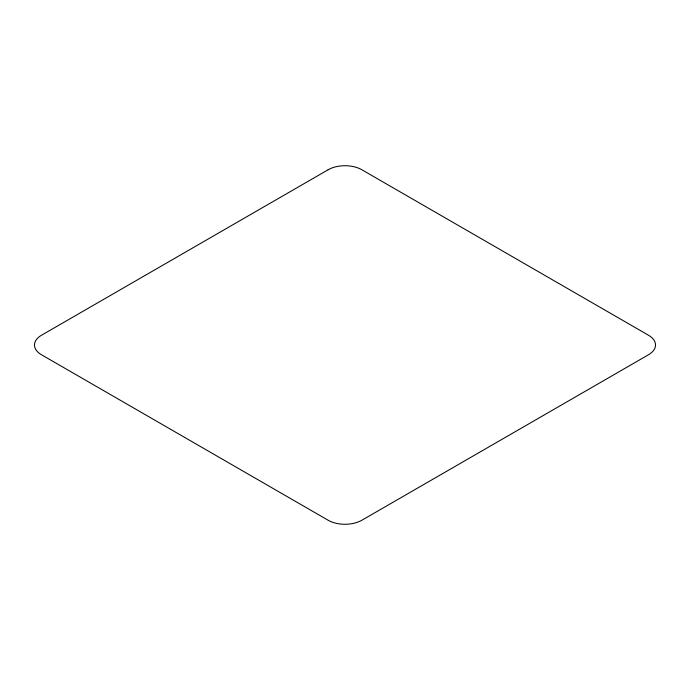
<?xml version="1.0" encoding="UTF-8"?>
<svg xmlns="http://www.w3.org/2000/svg" width="690" height="690" viewBox="0 0 690 690"><rect width="100%" height="100%" fill="white"/><g stroke="black" fill="none" stroke-linecap="round" stroke-linejoin="round"><path stroke-width="1.03" d="M328.138 169.757L41.469 335.262A23.848 13.766 0 0 0 41.469 354.738L328.138 520.243A23.848 13.766 0 0 0 361.862 520.243L648.531 354.738A23.848 13.766 0 0 0 648.531 335.262L361.862 169.757A23.848 13.766 0 0 0 328.138 169.757"/></g></svg>
